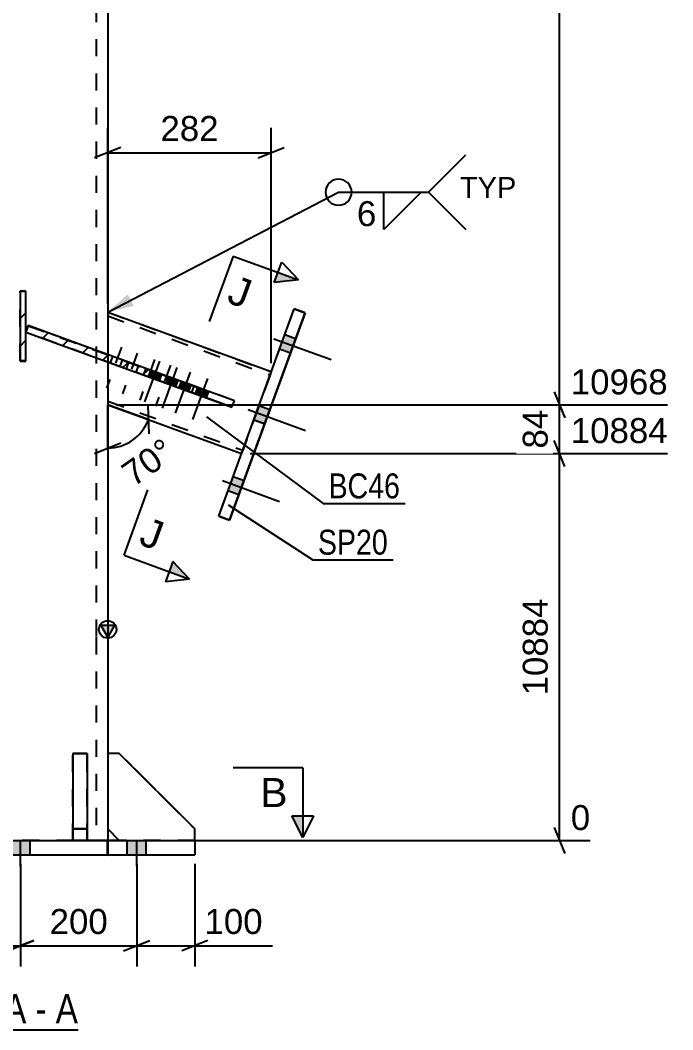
# Model space of a CAD drawing. Header units: millimetres. Extents: x -135 to 706, y -238 to 356.
# Drawn here: x 296.5 to 371.5, y -30.7 to 85.2 of the extents above; entities that cross this region are included whole.
import ezdxf

# ---------------------------------------------------------------- set-up
doc = ezdxf.new("R2010")
doc.units = ezdxf.units.MM
doc.linetypes.add('DXK_LINE_DOT2', pattern=[3.9198, 1.9599, -1.9599])
doc.styles.add('Arial', font='ARIAL.TTF', dxfattribs={"height": 0.2})
doc.styles.add('Arial Narrow', font='ARIALN.TTF', dxfattribs={"height": 0.2})

# ---------------------------------------------------------------- blocks, each defined once
blk = doc.blocks.new('Unknown-284933639-17 - 3192')
at = {"color": 6, "linetype": 'Continuous'}
blk.add_line((275.51, -30.69), (303.16, -30.69), dxfattribs=at)
at = {"color": 0, "linetype": 'Continuous'}
for points in [[(293.62, -29.94), (293.62, -26.44), (275.51, -26.44), (275.51, -29.94)], [(297.23, -29.94), (297.23, -26.44), (294.67, -26.44), (294.67, -29.94)], [(299.55, -29.94), (299.55, -26.44), (298.28, -26.44), (298.28, -29.94)], [(303.16, -29.94), (303.16, -26.44), (300.6, -26.44), (300.6, -29.94)]]:
    blk.add_wipeout(points, dxfattribs=at)
at = {"color": 7, "linetype": 'Continuous', "style": 'Arial Narrow'}
for s, p in [('SECTION ', (275.51, -29.94)), ('A', (294.67, -29.94)), ('A', (300.6, -29.94)), ('-', (298.28, -29.94))]:
    blk.add_text(s, height=3.34, dxfattribs=at).set_placement(p)
blk = doc.blocks.new('Part-284933639-3329 - 3192')
at = {"color": 2, "linetype": 'Continuous'}
for p, q in [((306.57, 51.72), (325.36, 44.88)), ((306.57, 41.07), (321.94, 35.48)), ((306.57, 41.07), (321.94, 35.48))]:
    blk.add_line(p, q, dxfattribs=at)
at = {"color": 7, "linetype": 'DXK_LINE_DOT2'}
for p, q in [((306.57, 51.72), (306.57, 41.07)), ((306.57, 51.71), (325.36, 44.87)), ((306.57, 51.29), (325.22, 44.5)), ((306.57, 51.29), (325.22, 44.5)), ((325.22, 44.5), (322.09, 35.88)), ((325.19, 44.41), (322.11, 35.94)), ((325.18, 44.39), (322.12, 35.96)), ((325.18, 44.39), (322.16, 36.09)), ((325.18, 44.39), (325.21, 44.47)), ((325.21, 44.47), (325.18, 44.39)), ((325.28, 44.66), (325.19, 44.41)), ((325.21, 44.47), (325.22, 44.5)), ((325.22, 44.5), (325.21, 44.47)), ((325.22, 44.5), (325.28, 44.65)), ((325.22, 44.5), (325.22, 44.5)), ((325.34, 44.82), (325.28, 44.66)), ((325.28, 44.65), (325.34, 44.82)), ((325.36, 44.88), (325.34, 44.82)), ((325.34, 44.82), (325.36, 44.87)), ((325.36, 44.88), (325.36, 44.87)), ((306.57, 41.5), (322.08, 35.85)), ((306.57, 41.5), (322.08, 35.85)), ((322.11, 35.94), (322.02, 35.7)), ((322.12, 35.96), (322.09, 35.88)), ((322.09, 35.88), (322.12, 35.96)), ((322.12, 35.96), (322.16, 36.09)), ((321.96, 35.54), (321.94, 35.48)), ((321.94, 35.48), (321.96, 35.53)), ((321.94, 35.48), (321.94, 35.48)), ((321.94, 35.48), (321.94, 35.48)), ((322.02, 35.7), (321.96, 35.54)), ((321.96, 35.53), (322.02, 35.7)), ((322.02, 35.7), (322.09, 35.88)), ((322.09, 35.88), (322.08, 35.85)), ((322.08, 35.85), (322.09, 35.88)), ((322.08, 35.85), (322.08, 35.85))]:
    blk.add_line(p, q, dxfattribs=at)
blk = doc.blocks.new('Part-284933639-3267 - 3192')
at = {"color": 7, "linetype": 'DXK_LINE_DOT2'}
for p, q in [((297.15, 49.41), (297.42, 50.16)), ((297.42, 50.16), (297.42, 50.16)), ((297.42, 50.16), (312, 44.86)), ((311.73, 44.11), (297.15, 49.41)), ((297.15, 49.41), (297.15, 49.41)), ((316.9, 43.07), (310.11, 45.54)), ((316.62, 42.32), (309.83, 44.79)), ((311.73, 44.11), (312, 44.86)), ((316.62, 42.32), (311.73, 44.11)), ((312, 44.86), (316.9, 43.07)), ((316.9, 43.07), (316.62, 42.32))]:
    blk.add_line(p, q, dxfattribs=at)
blk = doc.blocks.new('Part-284933639-3330 - 3192')
at = {"color": 7, "linetype": 'DXK_LINE_DOT2'}
for p, q in [((307.9, 1.04), (306.57, 1.04)), ((306.57, 1.04), (306.57, -7.62)), ((307.9, 1.04), (306.57, 1.04)), ((316.57, -7.62), (307.9, 1.04)), ((307.9, 1.04), (307.9, 1.04)), ((307.9, 1.04), (316.57, -7.62)), ((307.9, -8.96), (306.57, -7.62)), ((316.57, -8.96), (316.57, -7.62)), ((307.9, -8.96), (307.89, -8.95)), ((307.9, -8.96), (316.57, -8.96)), ((307.9, -8.96), (307.9, -8.96)), ((307.9, -8.96), (316.57, -8.96))]:
    blk.add_line(p, q, dxfattribs=at)
at = {"color": 2, "linetype": 'Continuous'}
blk.add_line((307.89, -8.95), (306.57, -7.62), dxfattribs=at)
blk = doc.blocks.new('Part-284933639-3248 - 3192')
at = {"color": 2, "linetype": 'Continuous'}
for p, q in [((319.32, 28.28), (327.98, 52.08)), ((320.57, 27.82), (329.24, 51.63)), ((329.24, 51.62), (320.57, 27.81)), ((329.24, 51.63), (327.98, 52.08)), ((329.23, 51.62), (329.24, 51.62)), ((329.24, 51.62), (329.24, 51.63)), ((319.32, 28.27), (319.32, 28.28)), ((319.32, 28.27), (319.32, 28.28)), ((319.32, 28.28), (320.57, 27.82)), ((320.57, 27.81), (319.32, 28.27)), ((320.57, 27.81), (320.57, 27.82))]:
    blk.add_line(p, q, dxfattribs=at)
at = {"color": 7, "linetype": 'DXK_LINE_DOT2'}
for p, q in [((319.32, 28.28), (327.98, 52.08)), ((327.98, 52.08), (329.23, 51.62)), ((327.98, 52.08), (327.98, 52.08))]:
    blk.add_line(p, q, dxfattribs=at)
blk = doc.blocks.new('Part-284933639-3370 - 3192')
at = {"color": 2, "linetype": 'Continuous'}
for p, q in [((263.23, -8.95), (273.24, -8.95)), ((263.23, -10.62), (263.23, -8.95)), ((273.24, -8.95), (306.56, -8.95)), ((273.24, -8.95), (273.24, -10.62)), ((306.56, -8.95), (316.57, -8.95)), ((306.56, -10.62), (306.56, -8.95)), ((316.57, -8.95), (316.57, -10.62)), ((273.24, -10.62), (263.23, -10.62)), ((263.23, -10.62), (263.23, -10.62)), ((263.23, -10.62), (273.23, -10.63)), ((306.57, -10.63), (273.23, -10.63)), ((273.24, -10.62), (306.56, -10.62)), ((306.56, -10.62), (316.57, -10.62)), ((306.57, -10.63), (316.57, -10.62))]:
    blk.add_line(p, q, dxfattribs=at)
at = {"color": 7, "linetype": 'DXK_LINE_DOT2'}
for p, q in [((273.23, -8.96), (263.23, -8.96)), ((306.56, -8.96), (273.23, -8.96)), ((273.23, -10.63), (273.23, -8.96)), ((316.57, -8.96), (306.56, -8.96)), ((306.57, -8.96), (306.57, -10.63)), ((316.57, -8.95), (316.57, -8.96))]:
    blk.add_line(p, q, dxfattribs=at)
blk = doc.blocks.new('Part-284933639-3260 - 3192')
at = {"linetype": 'Continuous'}
blk.add_hatch(color=2, dxfattribs=at).paths.add_polyline_path([(306.57, 14.38), (305.77, 15.78), (307.37, 15.78)])
at = {"color": 7, "linetype": 'DXK_LINE_DOT2'}
for p, q in [((305.23, 279.04), (305.23, 14.48)), ((306.57, 46.84), (306.57, 45.99)), ((305.23, 14.38), (305.23, -8.95)), ((306.57, 1.05), (306.57, -7.62)), ((275.9, -8.95), (303.9, -8.95)), ((275.9, -8.95), (303.9, -8.95)), ((275.9, -8.96), (303.9, -8.96)), ((275.9, -8.96), (303.9, -8.96)), ((303.9, -8.95), (304.41, -8.95)), ((304.92, -8.95), (303.9, -8.95)), ((304.41, -8.96), (303.9, -8.96)), ((303.9, -8.96), (304.92, -8.96)), ((304.41, -8.95), (304.84, -8.95)), ((304.84, -8.96), (304.41, -8.96)), ((304.84, -8.95), (305.13, -8.95)), ((305.13, -8.96), (304.84, -8.96)), ((305.79, -8.95), (304.92, -8.95)), ((304.92, -8.96), (305.79, -8.96)), ((305.13, -8.95), (305.23, -8.95)), ((305.23, -8.96), (305.13, -8.96)), ((305.23, -8.96), (305.23, -8.95)), ((305.23, -8.96), (305.23, -8.95)), ((306.36, -8.95), (305.79, -8.95)), ((305.79, -8.96), (306.36, -8.96)), ((306.57, -8.95), (306.36, -8.95)), ((306.36, -8.96), (306.57, -8.96)), ((306.57, -8.96), (306.57, -8.95)), ((306.57, -8.95), (306.57, -8.96))]:
    blk.add_line(p, q, dxfattribs=at)
at = {"color": 2, "linetype": 'Continuous'}
for p, q in [((306.57, 269.45), (306.57, 46.84)), ((306.57, 45.99), (306.57, 14.48)), ((306.57, 14.38), (305.77, 15.78)), ((305.77, 15.78), (307.37, 15.78)), ((307.37, 15.78), (306.57, 14.38)), ((306.57, 14.38), (306.57, 1.05)), ((306.57, -7.62), (306.57, -8.95))]:
    blk.add_line(p, q, dxfattribs=at)
blk.add_circle((306.57, 15.28), 1, dxfattribs=at)
blk = doc.blocks.new('Part-284933639-3331 - 3192')
at = {"color": 2, "linetype": 'Continuous'}
for p, q in [((302.57, 1.05), (302.57, 1.05)), ((304.23, 1.05), (302.57, 1.05)), ((302.57, 1.05), (302.57, -8.95)), ((304.23, 1.05), (304.23, 1.05)), ((304.23, 1.05), (304.23, -8.95)), ((304.23, -7.62), (302.57, -7.62)), ((302.57, -8.95), (304.23, -8.95))]:
    blk.add_line(p, q, dxfattribs=at)
at = {"color": 7, "linetype": 'DXK_LINE_DOT2'}
for p, q in [((302.57, 1.05), (304.23, 1.05)), ((302.57, -7.62), (304.23, -7.62)), ((302.57, -7.62), (302.57, -8.95)), ((304.23, -7.62), (304.23, -8.95)), ((304.23, -8.95), (302.57, -8.95)), ((302.57, -8.95), (302.57, -8.95)), ((304.23, -8.95), (304.23, -8.95))]:
    blk.add_line(p, q, dxfattribs=at)
blk = doc.blocks.new('Part-284933639-3269 - 3192')
at = {"linetype": 'Continuous'}
h = blk.add_hatch(dxfattribs=at)
h.set_pattern_fill('', scale=0.7, style=0, pattern_type=0)
h.set_pattern_definition([(45, (297.423, 50.1712), (-1.57154, 1.57154), [])])
h.paths.add_polyline_path([(316.51, 43.22), (297.42, 50.17), (297.15, 49.42), (316.24, 42.47)])
at = {"color": 7, "linetype": 'DXK_LINE_DOT2'}
for p, q in [((297.42, 50.17), (297.15, 49.42)), ((315.45, 43.61), (297.42, 50.17)), ((297.42, 50.17), (297.42, 50.17)), ((297.15, 49.42), (297.18, 49.41)), ((297.15, 49.42), (297.15, 49.42)), ((315.17, 42.86), (315.45, 43.61)), ((321.13, 41.54), (315.45, 43.61))]:
    blk.add_line(p, q, dxfattribs=at)
at = {"color": 2, "linetype": 'Continuous'}
for p, q in [((297.42, 50.17), (297.15, 49.42)), ((316.51, 43.22), (297.42, 50.17)), ((297.15, 49.42), (316.24, 42.47)), ((297.18, 49.41), (315.17, 42.86)), ((316.24, 42.47), (316.51, 43.22)), ((321.13, 41.54), (316.51, 43.22)), ((315.17, 42.86), (320.85, 40.79)), ((320.85, 40.79), (316.24, 42.47)), ((320.85, 40.79), (321.13, 41.54))]:
    blk.add_line(p, q, dxfattribs=at)
blk = doc.blocks.new('Part-284933639-5937 - 3192')
at = {"linetype": 'Continuous'}
h = blk.add_hatch(dxfattribs=at)
h.set_pattern_fill('', scale=0.7, style=0, pattern_type=0)
h.set_pattern_definition([(45, (296.5166, 54.1077), (-1.57154, 1.57154), [])])
h.paths.add_polyline_path([(297.18, 54.11), (296.52, 54.11), (296.52, 46.11), (297.18, 46.11)])
at = {"color": 7, "linetype": 'DXK_LINE_DOT2'}
for p, q in [((296.52, 54.11), (296.52, 54.11)), ((296.52, 54.11), (297.18, 54.11)), ((296.52, 46.11), (296.52, 54.11)), ((297.18, 46.11), (297.18, 54.11)), ((296.52, 46.11), (296.52, 46.11))]:
    blk.add_line(p, q, dxfattribs=at)
at = {"color": 2, "linetype": 'Continuous'}
for p, q in [((297.18, 54.11), (296.52, 54.11)), ((296.52, 54.11), (296.52, 46.11)), ((297.18, 46.11), (297.18, 54.11)), ((297.18, 46.11), (296.52, 46.11)), ((296.52, 46.11), (297.18, 46.11)), ((297.18, 46.11), (297.18, 46.11)), ((297.18, 46.11), (297.18, 46.11))]:
    blk.add_line(p, q, dxfattribs=at)
blk = doc.blocks.new('Bolt-284933639-3297 - 3192')
at = {"linetype": 'Continuous'}
for points in [[(268.8, -10.62), (271, -10.62), (271, -8.95), (268.8, -8.95)], [(268.8, -10.62), (271, -10.62), (271, -8.96), (268.8, -8.96)], [(282.13, -10.62), (284.33, -10.62), (284.33, -8.95), (282.13, -8.95)], [(282.13, -10.62), (284.33, -10.62), (284.33, -8.96), (282.13, -8.96)], [(295.47, -10.62), (297.67, -10.62), (297.67, -8.95), (295.47, -8.95)], [(295.47, -10.62), (297.67, -10.62), (297.67, -8.96), (295.47, -8.96)], [(308.8, -10.62), (311, -10.62), (311, -8.95), (308.8, -8.95)], [(308.8, -10.62), (311, -10.62), (311, -8.96), (308.8, -8.96)]]:
    blk.add_hatch(color=1, dxfattribs=at).paths.add_polyline_path(points)
at = {"color": 1, "linetype": 'Continuous'}
for p, q in [((268.8, -10.62), (268.8, -8.95)), ((268.8, -10.62), (268.8, -8.96)), ((269.9, -11.89), (269.9, -8.95)), ((269.9, -11.89), (269.9, -8.96)), ((271, -10.62), (271, -8.95)), ((271, -10.62), (271, -8.96)), ((282.13, -10.62), (282.13, -8.95)), ((282.13, -10.62), (282.13, -8.96)), ((283.23, -11.88), (283.23, -8.95)), ((283.23, -11.89), (283.23, -8.96)), ((284.33, -10.62), (284.33, -8.95)), ((284.33, -10.62), (284.33, -8.96)), ((295.47, -10.62), (295.47, -8.95)), ((295.47, -10.62), (295.47, -8.96)), ((296.57, -11.88), (296.57, -8.95)), ((296.57, -11.89), (296.57, -8.96)), ((297.67, -10.62), (297.67, -8.95)), ((297.67, -10.62), (297.67, -8.96)), ((308.8, -10.62), (308.8, -8.95)), ((308.8, -10.62), (308.8, -8.96)), ((309.9, -11.89), (309.9, -8.95)), ((309.9, -11.89), (309.9, -8.96)), ((311, -10.62), (311, -8.95)), ((311, -10.62), (311, -8.96))]:
    blk.add_line(p, q, dxfattribs=at)
blk = doc.blocks.new('Bolt-284933639-3298 - 3192')
at = {"linetype": 'Continuous'}
for points in [[(327.57, 47.05), (328.16, 48.68), (326.91, 49.14), (326.32, 47.51)], [(327.57, 47.05), (328.16, 48.68), (326.91, 49.13), (326.32, 47.51)], [(327.57, 47.05), (328.16, 48.68), (326.91, 49.13), (326.32, 47.5)], [(324.61, 38.91), (325.2, 40.54), (323.95, 40.99), (323.35, 39.36)], [(324.61, 38.9), (325.2, 40.53), (323.95, 40.99), (323.35, 39.36)], [(321.64, 30.76), (322.24, 32.39), (320.98, 32.85), (320.39, 31.22)], [(321.64, 30.76), (322.24, 32.39), (320.98, 32.85), (320.39, 31.22)], [(321.64, 30.76), (322.24, 32.39), (320.98, 32.84), (320.39, 31.22)]]:
    blk.add_hatch(color=1, dxfattribs=at).paths.add_polyline_path(points)
at = {"color": 1, "linetype": 'Continuous'}
for p, q in [((326.91, 49.14), (328.16, 48.68)), ((326.91, 49.13), (328.16, 48.68)), ((326.91, 49.13), (328.16, 48.68)), ((325.67, 48.66), (332.25, 46.27)), ((325.67, 48.66), (332.25, 46.27)), ((325.67, 48.66), (332.25, 46.27)), ((326.32, 47.51), (327.57, 47.05)), ((326.32, 47.51), (327.57, 47.05)), ((326.32, 47.5), (327.57, 47.05)), ((323.95, 40.99), (325.2, 40.54)), ((323.95, 40.99), (325.2, 40.53)), ((322.71, 40.52), (329.29, 38.13)), ((322.71, 40.52), (329.29, 38.12)), ((323.35, 39.36), (324.61, 38.91)), ((323.35, 39.36), (324.61, 38.9)), ((320.98, 32.85), (322.24, 32.39)), ((320.98, 32.85), (322.24, 32.39)), ((320.98, 32.84), (322.24, 32.39)), ((319.75, 32.38), (326.32, 29.98)), ((319.75, 32.37), (326.32, 29.98)), ((319.75, 32.37), (326.32, 29.98)), ((320.39, 31.22), (321.64, 30.76)), ((320.39, 31.22), (321.64, 30.76)), ((320.39, 31.22), (321.64, 30.76))]:
    blk.add_line(p, q, dxfattribs=at)
blk = doc.blocks.new('Part-284933639-3382 - 3192')
at = {"color": 2, "linetype": 'Continuous'}
for p, q in [((307.9, 1.05), (306.57, 1.05)), ((306.57, 1.05), (306.57, -7.62)), ((316.57, -7.62), (307.9, 1.05)), ((307.9, 1.05), (307.9, 1.05)), ((307.9, -8.95), (306.57, -7.62)), ((316.57, -8.95), (316.57, -7.62))]:
    blk.add_line(p, q, dxfattribs=at)
at = {"color": 7, "linetype": 'DXK_LINE_DOT2'}
for p, q in [((307.9, 1.05), (306.57, 1.05)), ((307.9, 1.05), (316.57, -7.62)), ((307.9, -8.95), (306.57, -7.62)), ((307.9, -8.95), (307.9, -8.95)), ((307.9, -8.95), (316.57, -8.95)), ((307.9, -8.95), (307.9, -8.95)), ((316.57, -8.95), (307.9, -8.95)), ((316.57, -8.95), (316.57, -8.95)), ((316.57, -8.95), (316.57, -8.95))]:
    blk.add_line(p, q, dxfattribs=at)
blk = doc.blocks.new('Part-284933639-3363 - 3192')
at = {"color": 7, "linetype": 'DXK_LINE_DOT2'}
for p, q in [((302.57, -8.96), (302.57, 1.04)), ((304.23, 1.04), (302.57, 1.04)), ((302.57, 1.04), (304.23, 1.04)), ((304.23, -8.96), (304.23, 1.04)), ((302.57, -7.62), (304.23, -7.62)), ((304.23, -7.63), (302.57, -7.63)), ((302.57, -8.96), (302.57, -8.96)), ((302.57, -8.96), (304.23, -8.96)), ((302.57, -8.96), (304.23, -8.96)), ((304.23, -8.96), (304.23, -8.96))]:
    blk.add_line(p, q, dxfattribs=at)
blk = doc.blocks.new('Part-284933639-3456 - 3192')
at = {"color": 7, "linetype": 'DXK_LINE_DOT2'}
for p, q in [((296.52, 54.1), (296.52, 54.1)), ((297.18, 54.1), (296.52, 54.1)), ((296.52, 54.1), (296.52, 46.1)), ((297.18, 54.1), (297.18, 54.1)), ((297.18, 46.1), (297.18, 54.1)), ((296.52, 46.1), (296.52, 46.1)), ((296.52, 46.1), (297.18, 46.1)), ((297.18, 46.1), (297.18, 46.1))]:
    blk.add_line(p, q, dxfattribs=at)
blk = doc.blocks.new('Bolt-284933639-3457 - 3192')
at = {"color": 1, "linetype": 'DXK_LINE_DOT2'}
for p, q in [((308.14, 47.68), (306.43, 42.98)), ((307.12, 46.63), (306.85, 45.88)), ((309.97, 47.01), (308.26, 42.32)), ((308.25, 46.22), (307.98, 45.47)), ((308.95, 45.97), (308.68, 45.21)), ((310.08, 45.56), (309.8, 44.8)), ((311.96, 46.29), (310.25, 41.59)), ((310.94, 45.24), (310.66, 44.49)), ((313.78, 45.63), (312.07, 40.93)), ((312.07, 44.83), (311.79, 44.08)), ((312.76, 44.58), (312.49, 43.83)), ((313.89, 44.17), (313.62, 43.42))]:
    blk.add_line(p, q, dxfattribs=at)
blk = doc.blocks.new('Bolt-284933639-3458 - 3192')
at = {"linetype": 'Continuous'}
for points in [[(311.22, 44.3), (312.35, 43.89), (312.62, 44.64), (311.5, 45.05)], [(313.23, 43.57), (314.36, 43.16), (314.63, 43.91), (313.5, 44.32)], [(314.74, 43.01), (315.87, 42.6), (316.14, 43.36), (315.02, 43.77)], [(316.75, 42.28), (317.88, 41.87), (318.15, 42.63), (317.02, 43.04)]]:
    blk.add_hatch(color=1, dxfattribs=at).paths.add_polyline_path(points)
at = {"color": 1, "linetype": 'Continuous'}
for p, q in [((312.52, 46.1), (310.81, 41.4)), ((314.52, 45.37), (312.81, 40.67)), ((311.5, 45.05), (311.22, 44.3)), ((312.62, 44.64), (312.35, 43.89)), ((313.5, 44.32), (313.23, 43.57)), ((316.04, 44.81), (314.33, 40.12)), ((318.04, 44.08), (316.33, 39.39)), ((314.63, 43.91), (314.36, 43.16)), ((315.02, 43.77), (314.74, 43.01)), ((316.14, 43.36), (315.87, 42.6)), ((317.02, 43.04), (316.75, 42.28)), ((318.15, 42.63), (317.88, 41.87))]:
    blk.add_line(p, q, dxfattribs=at)
blk = doc.blocks.new('StraightDimension-284933639-3542 - 3192')
at = {"color": 7, "linetype": 'Continuous'}
for p, q in [((306.57, 52.71), (306.57, 72.87)), ((325.36, 45.87), (325.36, 72.87)), ((308.07, 70.62), (305.07, 69.42)), ((306.57, 70.02), (325.36, 70.02)), ((323.86, 69.42), (326.86, 70.62))]:
    blk.add_line(p, q, dxfattribs=at)
at = {"color": 0}
blk.add_wipeout([(319.9, 70.77), (319.9, 74.97), (312.03, 74.97), (312.03, 70.77)], dxfattribs=at)
at = {"color": 3, "style": 'Arial'}
blk.add_text('282', height=2.865, dxfattribs=at).set_placement((312.63, 71.37))
blk = doc.blocks.new('StraightDimension-284933639-3553 - 3192')
at = {"color": 7, "linetype": 'Continuous'}
for p, q in [((309.9, -11.62), (309.9, -23.44)), ((316.57, -11.63), (316.57, -23.44)), ((308.4, -21.64), (311.4, -20.44)), ((318.07, -20.44), (315.07, -21.64)), ((309.9, -21.04), (316.57, -21.04)), ((316.57, -21.04), (325.49, -21.04)), ((316.57, -21.04), (325.49, -21.04))]:
    blk.add_line(p, q, dxfattribs=at)
at = {"color": 0}
blk.add_wipeout([(324.96, -20.29), (324.96, -16.09), (317.09, -16.09), (317.09, -20.29)], dxfattribs=at)
at = {"color": 3, "style": 'Arial'}
blk.add_text('100', height=2.865, dxfattribs=at).set_placement((317.69, -19.69))
blk = doc.blocks.new('StraightDimension-284933639-3561 - 3192')
at = {"color": 7, "linetype": 'Continuous'}
for p, q in [((296.57, -11.63), (296.57, -23.44)), ((309.9, -11.62), (309.9, -23.44)), ((298.07, -20.44), (295.07, -21.64)), ((308.4, -21.64), (311.4, -20.44)), ((296.57, -21.04), (309.9, -21.04))]:
    blk.add_line(p, q, dxfattribs=at)
at = {"color": 0}
blk.add_wipeout([(307.17, -20.29), (307.17, -16.09), (299.3, -16.09), (299.3, -20.29)], dxfattribs=at)
at = {"color": 3, "style": 'Arial'}
blk.add_text('200', height=2.865, dxfattribs=at).set_placement((299.9, -19.69))
blk = doc.blocks.new('StraightDimension-284933639-3569 - 3192')
at = {"color": 7, "linetype": 'Continuous'}
for p, q in [((283.23, -11.63), (283.23, -23.44)), ((296.57, -11.63), (296.57, -23.44)), ((284.73, -20.44), (281.73, -21.64)), ((295.07, -21.64), (298.07, -20.44)), ((283.23, -21.04), (296.57, -21.04))]:
    blk.add_line(p, q, dxfattribs=at)
at = {"color": 0}
blk.add_wipeout([(293.84, -20.29), (293.84, -16.09), (285.96, -16.09), (285.96, -20.29)], dxfattribs=at)
at = {"color": 3, "style": 'Arial'}
blk.add_text('200', height=2.865, dxfattribs=at).set_placement((286.56, -19.69))
blk = doc.blocks.new('StraightDimension-284933639-3657 - 3192')
at = {"color": 7, "linetype": 'Continuous'}
for p, q in [((359.07, 33.98), (357.87, 36.98)), ((322.94, 35.48), (370.89, 35.48)), ((358.47, -8.96), (358.47, 35.48)), ((357.87, -7.46), (359.07, -10.46)), ((307.57, -8.96), (362, -8.96))]:
    blk.add_line(p, q, dxfattribs=at)
at = {"color": 0}
blk.add_wipeout([(357.72, 19.42), (353.52, 19.42), (353.52, 7.1), (357.72, 7.1)], dxfattribs=at)
at = {"color": 3, "style": 'Arial'}
blk.add_text('10884', height=2.865, rotation=90.0002, dxfattribs=at).set_placement((357.12, 7.7))
at = {"color": 0, "linetype": 'Continuous'}
for points in [[(371.49, 36.08), (371.49, 40.28), (359.17, 40.28), (359.17, 36.08)], [(362.6, -8.36), (362.6, -4.16), (359.17, -4.16), (359.17, -8.36)]]:
    blk.add_wipeout(points, dxfattribs=at)
at = {"color": 3, "linetype": 'Continuous', "style": 'Arial'}
for s, height, p in [('10884', 2.865, (359.77, 36.68)), ('0', 2.87, (359.77, -7.76))]:
    blk.add_text(s, height=height, dxfattribs=at).set_placement(p)
blk = doc.blocks.new('StraightDimension-284933639-3663 - 3192')
at = {"color": 7, "linetype": 'Continuous'}
for p, q in [((357.87, 42.57), (359.07, 39.57)), ((307.57, 41.07), (370.89, 41.07)), ((358.47, 35.48), (358.47, 41.07)), ((359.07, 33.98), (357.87, 36.98)), ((322.94, 35.48), (370.89, 35.48))]:
    blk.add_line(p, q, dxfattribs=at)
at = {"color": 0, "linetype": 'Continuous'}
blk.add_wipeout([(371.49, 41.67), (371.49, 45.87), (359.17, 45.87), (359.17, 41.67)], dxfattribs=at)
at = {"color": 0}
blk.add_wipeout([(357.72, 41.1), (353.52, 41.1), (353.52, 35.45), (357.72, 35.45)], dxfattribs=at)
at = {"color": 3, "linetype": 'Continuous', "style": 'Arial'}
blk.add_text('10968', height=2.865, dxfattribs=at).set_placement((359.77, 42.27))
at = {"color": 3, "style": 'Arial'}
blk.add_text('84', height=2.865, rotation=90.0002, dxfattribs=at).set_placement((357.12, 36.05))
blk = doc.blocks.new('StraightDimension-284933639-3673 - 3192')
at = {"color": 7, "linetype": 'Continuous'}
for p, q in [((358.47, 41.07), (358.47, 257.18)), ((357.87, 42.57), (359.07, 39.57)), ((307.57, 41.07), (370.89, 41.07))]:
    blk.add_line(p, q, dxfattribs=at)
blk = doc.blocks.new('AngleDimension-284933639-3815 - 3192')
at = {"color": 7, "linetype": 'Continuous'}
for p, q in [((311.24, 39.37), (306.57, 41.07)), ((306.57, 36.1), (306.57, 41.07)), ((307.51, 40.73), (311.24, 39.37)), ((311.19, 40.99), (311.29, 37.76)), ((305.07, 35.5), (308.07, 36.7))]:
    blk.add_line(p, q, dxfattribs=at)
blk.add_arc((306.57, 41.07), 4.97, 270, 340, dxfattribs=at)
at = {"color": 0}
blk.add_wipeout([(315.31, 34.9), (312.9, 38.34), (306.97, 34.18), (309.38, 30.74)], dxfattribs=at)
at = {"color": 3, "style": 'Arial'}
blk.add_text('70°', height=2.865, rotation=35.002, dxfattribs=at).set_placement((309.52, 31.58))
blk = doc.blocks.new('WeldMark-284933639-3863 - 3192')
at = {"linetype": 'Continuous'}
blk.add_hatch(color=30, dxfattribs=at).paths.add_polyline_path([(309.57, 52.43), (306.57, 51.71), (308.88, 53.76)])
at = {"color": 3, "linetype": 'Continuous'}
for p, q in [((343.43, 65.49), (347.71, 69.78)), ((338.28, 65.49), (342.57, 65.49)), ((342.57, 65.49), (338.28, 61.21)), ((338.28, 61.21), (338.28, 65.49)), ((343.43, 65.49), (347.71, 61.21))]:
    blk.add_line(p, q, dxfattribs=at)
at = {"color": 30, "linetype": 'Continuous'}
for p, q in [((306.57, 51.71), (333.1, 65.49)), ((333.1, 65.49), (343.43, 65.49))]:
    blk.add_line(p, q, dxfattribs=at)
at = {"color": 3, "linetype": 'Continuous'}
blk.add_arc((333.1, 65.49), 1.5, 90, 270, dxfattribs=at)
at = {"color": 0}
blk.add_wipeout([(337.63, 61.39), (337.63, 64.79), (335, 64.79), (335, 61.39)], dxfattribs=at)
at = {"color": 3, "linetype": 'Continuous'}
blk.add_arc((333.1, 65.49), 1.5, 270, 90, dxfattribs=at)
at = {"color": 3, "style": 'Arial'}
blk.add_text('6', height=2.87, dxfattribs=at).set_placement((335.2, 61.59))
at = {"color": 0, "linetype": 'Continuous'}
blk.add_wipeout([(353.51, 64.84), (353.51, 67.34), (347.03, 67.34), (347.03, 64.84)], dxfattribs=at)
blk.add_wipeout([(353.51, 64.84), (353.51, 67.34), (347.03, 67.34), (347.03, 64.84)], dxfattribs=at)
at = {"color": 3, "linetype": 'Continuous', "style": 'Arial'}
blk.add_text('TYP', height=2.388, dxfattribs=at).set_placement((347.03, 64.84))
blk = doc.blocks.new('Mark-284933639-3244 - 3192')
at = {"color": 30, "linetype": 'Continuous'}
for p, q in [((320.42, 29.6), (330.12, 23.27)), ((330.12, 23.27), (339.36, 23.27))]:
    blk.add_line(p, q, dxfattribs=at)
at = {"color": 0}
blk.add_wipeout([(338.76, 23.87), (338.76, 26.87), (330.72, 26.87), (330.72, 23.87)], dxfattribs=at)
blk.add_wipeout([(338.76, 23.87), (338.76, 26.87), (330.72, 26.87), (330.72, 23.87)], dxfattribs=at)
at = {"color": 3, "style": 'Arial Narrow'}
blk.add_text('SP20', height=2.863, dxfattribs=at).set_placement((330.72, 23.87))
blk = doc.blocks.new('Mark-284933639-3325 - 3192')
at = {"color": 30, "linetype": 'Continuous'}
for p, q in [((317.92, 39.68), (331.34, 29.73)), ((331.34, 29.73), (340.76, 29.73))]:
    blk.add_line(p, q, dxfattribs=at)
at = {"color": 0}
blk.add_wipeout([(340.16, 30.33), (340.16, 33.33), (331.94, 33.33), (331.94, 30.33)], dxfattribs=at)
blk.add_wipeout([(340.16, 30.33), (340.16, 33.33), (331.94, 33.33), (331.94, 30.33)], dxfattribs=at)
at = {"color": 3, "style": 'Arial Narrow'}
blk.add_text('BC46', height=2.863, dxfattribs=at).set_placement((331.94, 30.33))
blk = doc.blocks.new('SectionMark-284933639-3855 - 3192')
at = {"linetype": 'Continuous'}
for points in [[(325.71, 55.1), (326.14, 56.27), (328.49, 55.41)], [(313.63, 21.92), (314.06, 23.09), (315.98, 21.06)]]:
    blk.add_hatch(color=6, dxfattribs=at).paths.add_polyline_path(points)
at = {"color": 6, "linetype": 'Continuous'}
for p, q in [((325.71, 55.1), (326.57, 57.44)), ((326.57, 57.44), (328.49, 55.41)), ((328.49, 55.41), (325.71, 55.1)), ((314.06, 23.09), (313.21, 20.74)), ((315.98, 21.06), (314.06, 23.09)), ((315.98, 21.06), (313.21, 20.74))]:
    blk.add_line(p, q, dxfattribs=at)
at = {"color": 0, "linetype": 'Continuous'}
for points in [[(322.31, 52.08), (323.51, 55.37), (321.31, 56.16), (320.11, 52.88)], [(312.2, 24.3), (313.39, 27.59), (311.2, 28.39), (310, 25.1)]]:
    blk.add_wipeout(points, dxfattribs=at)
at = {"color": 6, "linetype": 'Continuous'}
for p, q in [((320.97, 58.15), (318.23, 50.63)), ((320.97, 58.15), (328.49, 55.41)), ((308.47, 23.8), (311.2, 31.32)), ((308.47, 23.8), (315.98, 21.06))]:
    blk.add_line(p, q, dxfattribs=at)
at = {"color": 3, "linetype": 'Continuous', "style": 'Arial'}
for p in [(320.11, 52.88), (310, 25.1)]:
    blk.add_text('J', height=3.34, rotation=-20.002, dxfattribs=at).set_placement(p)
blk = doc.blocks.new('SectionMark-284933639-3857 - 3192')
at = {"linetype": 'Continuous'}
for points in [[(250.29, -6.12), (251.54, -6.12), (250.29, -8.62)], [(327.72, -6.12), (328.97, -6.12), (328.97, -8.62)]]:
    blk.add_hatch(color=6, dxfattribs=at).paths.add_polyline_path(points)
at = {"color": 6, "linetype": 'Continuous'}
for p, q in [((250.29, -0.62), (258.29, -0.62)), ((250.29, -0.62), (250.29, -8.62)), ((328.97, -0.62), (320.97, -0.62)), ((328.97, -0.62), (328.97, -8.62)), ((250.29, -8.62), (249.04, -6.12)), ((251.54, -6.12), (249.04, -6.12)), ((250.29, -8.62), (251.54, -6.12)), ((327.72, -6.12), (330.22, -6.12)), ((328.97, -8.62), (327.72, -6.12)), ((330.22, -6.12), (328.97, -8.62))]:
    blk.add_line(p, q, dxfattribs=at)
at = {"color": 0, "linetype": 'Continuous'}
for points in [[(255.15, -5.12), (255.15, -1.62), (252.04, -1.62), (252.04, -5.12)], [(327.22, -5.12), (327.22, -1.62), (324.11, -1.62), (324.11, -5.12)]]:
    blk.add_wipeout(points, dxfattribs=at)
at = {"color": 3, "linetype": 'Continuous', "style": 'Arial'}
for p in [(252.04, -5.12), (324.11, -5.12)]:
    blk.add_text('B', height=3.34, dxfattribs=at).set_placement(p)

msp = doc.modelspace()

# ---------------------------------------------------------------- block references
for name in ['Part-284933639-3260 - 3192', 'Part-284933639-5937 - 3192', 'Part-284933639-3456 - 3192', 'Part-284933639-3329 - 3192', 'Part-284933639-3248 - 3192', 'Part-284933639-3269 - 3192', 'Part-284933639-3267 - 3192', 'Bolt-284933639-3298 - 3192', 'Bolt-284933639-3457 - 3192', 'Bolt-284933639-3458 - 3192', 'Part-284933639-3331 - 3192', 'Part-284933639-3363 - 3192', 'Part-284933639-3382 - 3192', 'Part-284933639-3330 - 3192', 'Part-284933639-3370 - 3192', 'Bolt-284933639-3297 - 3192', 'Unknown-284933639-17 - 3192']:
    msp.add_blockref(name, (0, 0))

# ---------------------------------------------------------------- next in the draw order: block references
for name in ['StraightDimension-284933639-3542 - 3192', 'StraightDimension-284933639-3657 - 3192', 'StraightDimension-284933639-3553 - 3192']:
    msp.add_blockref(name, (0, 0))

# ---------------------------------------------------------------- next in the draw order: block references
for name in ['StraightDimension-284933639-3663 - 3192', 'Mark-284933639-3244 - 3192', 'SectionMark-284933639-3857 - 3192', 'StraightDimension-284933639-3561 - 3192']:
    msp.add_blockref(name, (0, 0))

# ---------------------------------------------------------------- next in the draw order: block references
for name in ['StraightDimension-284933639-3673 - 3192', 'StraightDimension-284933639-3569 - 3192']:
    msp.add_blockref(name, (0, 0))

# ---------------------------------------------------------------- next in the draw order: block references
for name in ['WeldMark-284933639-3863 - 3192', 'AngleDimension-284933639-3815 - 3192', 'Mark-284933639-3325 - 3192']:
    msp.add_blockref(name, (0, 0))

# ---------------------------------------------------------------- next in the draw order: block references
msp.add_blockref('SectionMark-284933639-3855 - 3192', (0, 0))

doc.saveas('drawing.dxf')
